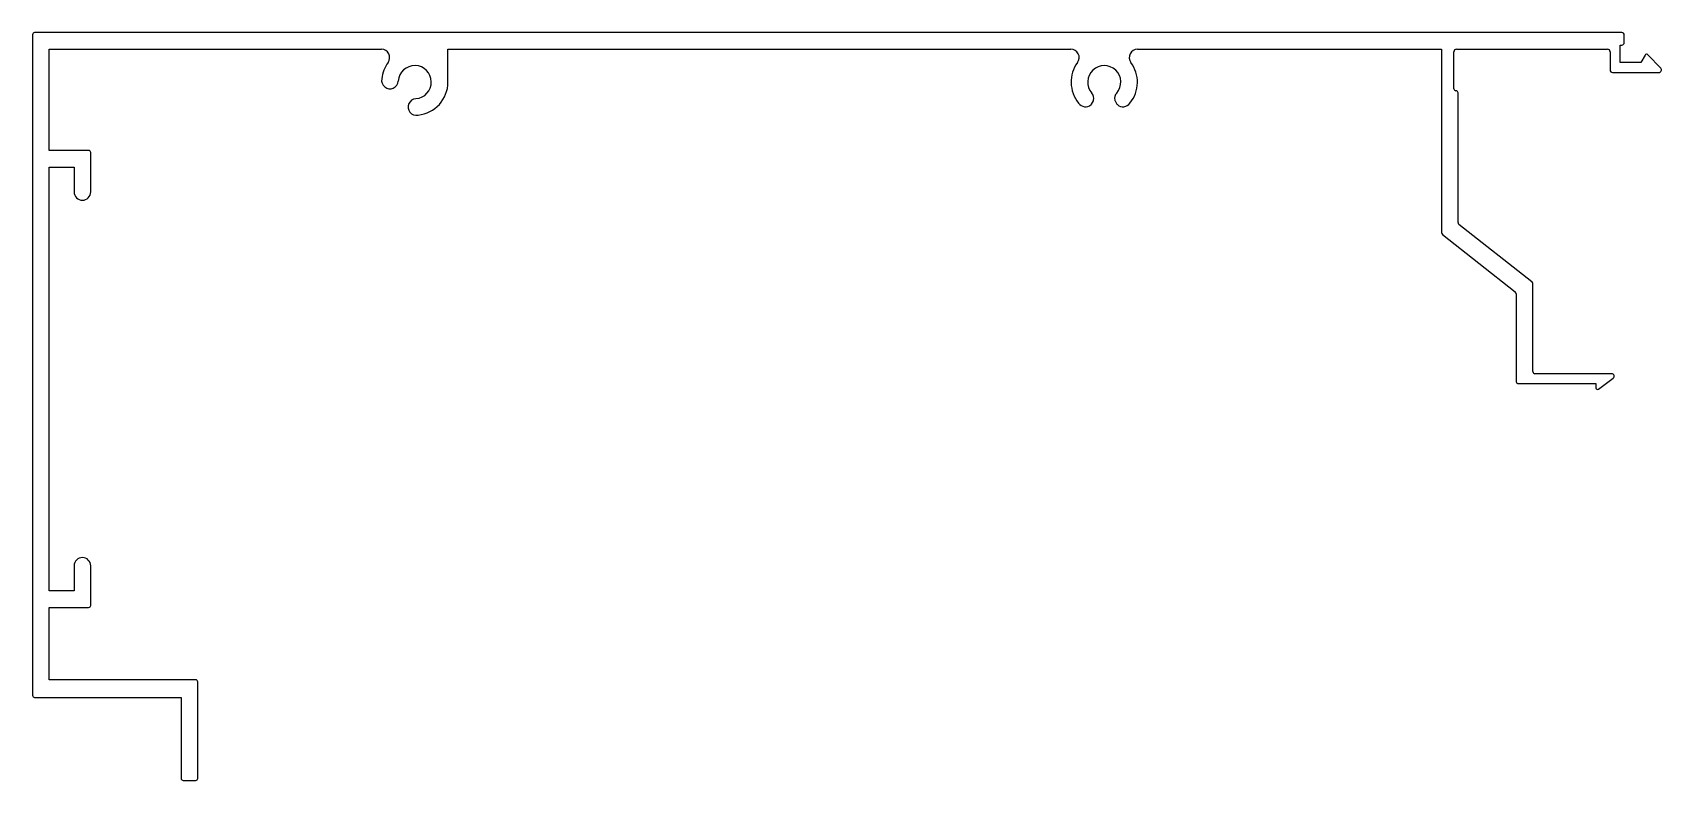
# Model space of a CAD drawing. Extents: x 2928 to 3124, y 1710 to 1800.
import ezdxf

# ---------------------------------------------------------------- set-up
doc = ezdxf.new("R2010")
doc.units = 0
doc.layers.get('0').update_dxf_attribs({"linetype": 'CONTINUOUS'})

msp = doc.modelspace()

# ---------------------------------------------------------------- linework, layer by layer
for p, q in [((2928.2, 1800.08), (2928.2, 1720.58)), ((3119.49, 1800.33), (2928.45, 1800.33)), ((3119.79, 1799.13), (3119.79, 1800.03)), ((2930.2, 1786.15), (2930.2, 1798.33)), ((2930.2, 1798.33), (2970.19, 1798.33)), ((2978.2, 1794.37), (2978.2, 1798.33)), ((2978.2, 1798.33), (3053.18, 1798.33)), ((3061.21, 1798.33), (3097.79, 1798.33)), ((3097.79, 1798.33), (3097.79, 1776.27)), ((3099.29, 1793.58), (3099.29, 1798.03)), ((3099.59, 1798.33), (3117.79, 1798.33)), ((3118.09, 1798.03), (3118.09, 1795.83)), ((3119.29, 1796.73), (3119.29, 1798.83)), ((3119.29, 1798.83), (3119.49, 1798.83)), ((3121.79, 1796.73), (3119.29, 1796.73)), ((3122.3, 1797.63), (3121.79, 1796.73)), ((3124.18, 1796.04), (3122.62, 1797.67)), ((3118.39, 1795.53), (3123.97, 1795.53)), ((3055.66, 1791.72), (3055.89, 1792.11)), ((3058.5, 1792.11), (3058.73, 1791.72)), ((3099.79, 1777.47), (3099.79, 1793.08)), ((2934.95, 1786.15), (2930.2, 1786.15)), ((2935.2, 1781.15), (2935.2, 1785.9)), ((2930.2, 1733.15), (2930.2, 1784.15)), ((2930.2, 1784.15), (2933.2, 1784.15)), ((2933.2, 1784.15), (2933.2, 1781.15)), ((3108.67, 1770.35), (3099.9, 1777.23)), ((3097.9, 1776.04), (3106.67, 1769.12)), ((3106.79, 1768.88), (3106.79, 1758.33)), ((3108.79, 1759.53), (3108.79, 1770.12)), ((3118.28, 1759.28), (3109.04, 1759.28)), ((3116.71, 1757.43), (3118.46, 1758.74)), ((3107.04, 1758.08), (3116.39, 1758.08)), ((3116.39, 1758.08), (3116.39, 1757.58)), ((2933.2, 1736.15), (2933.2, 1733.15)), ((2935.2, 1731.4), (2935.2, 1736.15)), ((2933.2, 1733.15), (2930.2, 1733.15)), ((2930.2, 1722.44), (2930.2, 1731.15)), ((2930.2, 1731.15), (2934.95, 1731.15)), ((2947.84, 1722.44), (2930.2, 1722.44)), ((2948.09, 1710.58), (2948.09, 1722.19)), ((2928.45, 1720.33), (2946.09, 1720.33)), ((2946.09, 1720.33), (2946.09, 1710.58)), ((2946.34, 1710.33), (2947.84, 1710.33))]:
    msp.add_line(p, q)
for centre, radius, start, end in [((2928.45, 1800.08), 0.25, 90, 180), ((3119.49, 1800.03), 0.3, 0, 90), ((2970.19, 1797.33), 1, 323.6259, 90), ((3053.18, 1797.33), 1, 323.6259, 90), ((3061.21, 1797.33), 1, 90, 216.3741), ((3099.59, 1798.03), 0.3, 90, 180), ((3117.79, 1798.03), 0.3, 0, 90), ((3119.49, 1799.13), 0.3, 270, 0), ((2974.21, 1794.37), 3.99, 143.6259, 174.2043), ((2974.21, 1794.37), 1.99, 273.8604, 176.1396), ((3057.2, 1794.37), 3.99, 143.6259, 219.2043), ((3057.2, 1794.37), 1.99, 318.8604, 221.1396), ((3057.2, 1794.37), 3.99, 320.7957, 36.3741), ((3122.48, 1797.53), 0.2, 43.7397, 151.6151), ((3123.97, 1795.83), 0.3, 270, 43.7397), ((2971.22, 1794.57), 1, 168.4188, 356.1396), ((2974.21, 1794.37), 3.99, 275.7957, 0), ((3118.39, 1795.83), 0.3, 180, 270), ((2974.41, 1791.38), 1, 93.8604, 281.5812), ((3054.94, 1792.4), 1, 347.5988, 41.1396), ((3055.68, 1792.24), 0.25, 330, 347.5988), ((3059.45, 1792.4), 1, 138.8604, 192.3624), ((3058.72, 1792.24), 0.25, 192.3624, 210), ((3099.54, 1793.58), 0.25, 180, 270), ((3099.54, 1793.08), 0.25, 0, 90), ((3054.94, 1792.4), 1, 213.4188, 312.4012), ((3055.45, 1791.84), 0.25, 312.4012, 330), ((3058.94, 1791.84), 0.25, 210, 227.6376), ((3059.45, 1792.4), 1, 227.6376, 326.5812), ((2934.95, 1785.9), 0.25, 0, 90), ((2934.2, 1781.15), 1, 180, 0), ((3100.09, 1777.47), 0.3, 180, 231.8992), ((3098.09, 1776.27), 0.3, 180, 231.737), ((3106.49, 1768.88), 0.3, 0, 51.737), ((3108.49, 1770.12), 0.3, 0, 51.8992), ((3109.04, 1759.53), 0.25, 180, 270), ((3118.28, 1758.98), 0.3, 306.9209, 90), ((3107.04, 1758.33), 0.25, 180, 270), ((3116.59, 1757.58), 0.2, 180, 308.2319), ((2934.2, 1736.15), 1, 0, 180), ((2934.95, 1731.4), 0.25, 270, 0), ((2947.84, 1722.19), 0.25, 0, 90), ((2928.45, 1720.58), 0.25, 180, 270), ((2946.34, 1710.58), 0.25, 180, 270), ((2947.84, 1710.58), 0.25, 270, 0)]:
    msp.add_arc(centre, radius, start, end)

doc.saveas('drawing.dxf')
